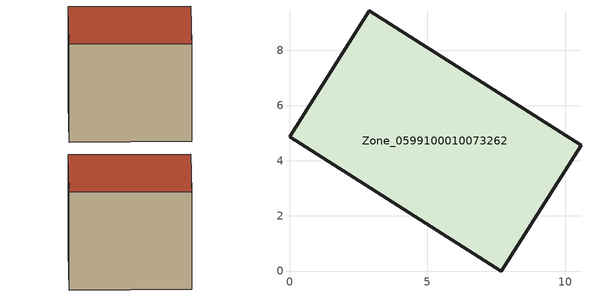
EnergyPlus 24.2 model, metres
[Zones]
Zone_0599100010073262
 floor ground (C_G): 0,4.86 2.88,9.43 10.56,4.56 7.68,0 z1.65
 wall outside (C_F): 2.88,9.43 0,4.86 7.68,0 10.56,4.56 2.88,9.43 z1.65:10.14
 roof outside (C_R): 7.68,0 10.56,4.56 2.88,9.43 0,4.86 z10.14
[BUILDING]
Pand.0599100010073262: North Axis=0; Terrain=City; Loads Convergence Tolerance Value=0.04; Temperature Convergence Tolerance Value=0.4; Solar Distribution=FullExterior; Maximum Number of Warmup Days=25; Minimum Number of Warmup Days=1
[Site:Location]
Rotterdam.The.Hague.AP_ZH_NLD Design_Conditions: Latitude=51.96; Longitude=4.45; Time Zone=1; Elevation=-4.5
[SITE:GROUNDTEMPERATURE:BUILDINGSURFACE]
18, 18, 18, 18, 18, 18, 18, 18, 18, 18, 18, 18
[MATERIAL] Thermal Absorptance=0.9; Solar Absorptance=0.7; Visible Absorptance=0.7
Name | Roughness | Thickness | Conductivity | Density | Specific Heat
G.TI.2006-2014 | MediumSmooth | 0.15 | 0.06 | 540 | 1210
F.TI.2006-2014 | Rough | 0.3 | 0.12 | 1920 | 840
R.TI.2006-2014 | MediumRough | 0.2 | 0.08 | 1500 | 1000
[CONSTRUCTION]
C_G: G.TI.2006-2014
C_F: F.TI.2006-2014
C_R: R.TI.2006-2014
[ZONE]
Zone_0599100010073262: Type=1; Multiplier=1; Ceiling Height=Autocalculate; Volume=Autocalculate; Floor Area=autocalculate; Part of Total Floor Area=Yes
[ZONEINFILTRATION:DESIGNFLOWRATE]
Infil_Zone_0599100010073262: Zone or ZoneList or Space or SpaceList=Zone_0599100010073262; Schedule=AlwaysOn; Design Flow Rate Calculation Method=Flow/Area; Flow Rate per Floor Area=0.0015; Constant Term Coefficient=1; Temperature Term Coefficient=0; Velocity Term Coefficient=0; Velocity Squared Term Coefficient=0
[HVACTEMPLATE:ZONE:IDEALLOADSAIRSYSTEM]
Zone_0599100010073262: Maximum Heating Supply Air Temperature=50; Minimum Cooling Supply Air Temperature=13; Maximum Heating Supply Air Humidity Ratio=0.0156; Minimum Cooling Supply Air Humidity Ratio=0.0077; Heating Limit=NoLimit; Cooling Limit=NoLimit; Dehumidification Control Type=ConstantSensibleHeatRatio; Cooling Sensible Heat Ratio=0.7; Dehumidification Setpoint=60; Humidification Control Type=None; Humidification Setpoint=30; Outdoor Air Method=None; Outdoor Air Flow Rate per Person=0.00944; Outdoor Air Flow Rate per Zone Floor Area=0; Outdoor Air Flow Rate per Zone=0; Demand Controlled Ventilation Type=None; Outdoor Air Economizer Type=NoEconomizer; Heat Recovery Type=None; Sensible Heat Recovery Effectiveness=0.7; Latent Heat Recovery Effectiveness=0.65
[ZONECONTROL:THERMOSTAT]
ThermostatControl_Zone_0599100010073262: Zone or ZoneList=Zone_0599100010073262; Control Type Schedule=DualSetpointControlType; Control 1=Thermostat_Zone_0599100010073262; Temperature Difference Between Cutout And Setpoint=0
[THERMOSTATSETPOINT:DUALSETPOINT]
Thermostat_Zone_0599100010073262: Heating Setpoint Temperature Schedule=HeatingSetpoint_Zone_0599100010073262; Cooling Setpoint Temperature Schedule=CoolingSetpoint_Zone_0599100010073262
[SCHEDULE:COMPACT]
HeatingSetpoint_Zone_0599100010073262: Through: 12/31, For: AllDays, Until: 24:00, 21
CoolingSetpoint_Zone_0599100010073262: Through: 12/31, For: AllDays, Until: 24:00, 24
DualSetpointControlType: Through: 12/31, For: AllDays, Until: 24:00, 4
AlwaysOn: Through: 12/31, For: AllDays, Until: 24:00, 1
